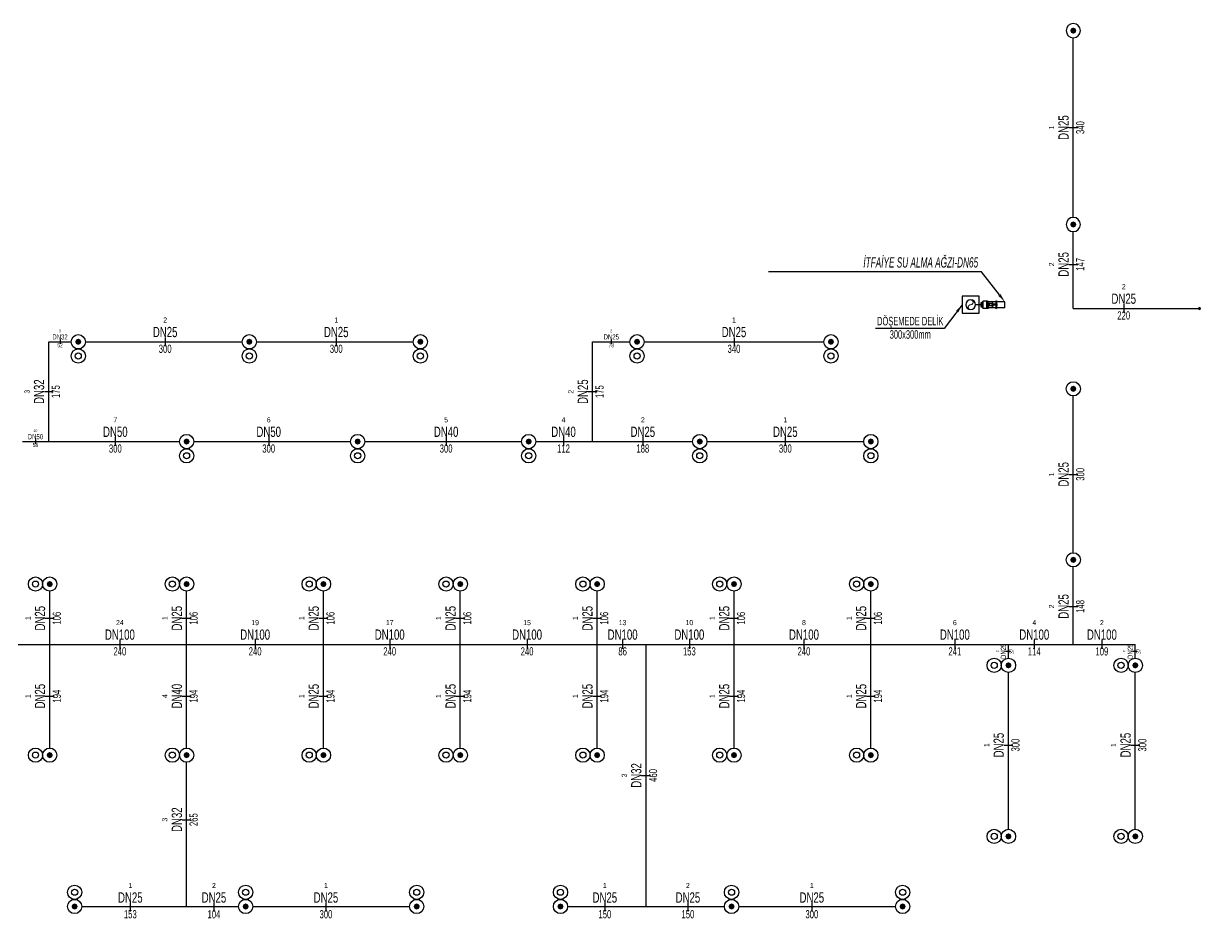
# Model space of a CAD drawing. Header units: centimetres. Extents: x 394264 to 551709, y 50011 to 59011.
# Drawn here: x 422454 to 424518, y 55071 to 56641 of the extents above; entities that cross this region are included whole.
import ezdxf
from ezdxf import colors
from ezdxf.entities.mleader import LeaderData, LeaderLine
from ezdxf.enums import TextEntityAlignment as Align
from ezdxf.math import Vec2, Vec3

# ---------------------------------------------------------------- set-up
doc = ezdxf.new("R2010")
doc.units = ezdxf.units.CM
doc.layers.get('0').update_dxf_attribs({"lineweight": 9})
for name, color, linetype, lineweight in [('-M-FIRE REZERVASYON', 2, 'Continuous', 30), ('-M-FIRE RISER', 7, 'Continuous', 30), ('-M-FIRE VALVE', 7, 'Continuous', 30), ('-M-YNGN-ZON3', 6, 'SP', 30)]:
    doc.layers.add(name, color=color, linetype=linetype, lineweight=lineweight)
for name, color, linetype in [('-M-YNGN-BORUID', 7, 'Continuous'), ('-M-YNGN-BORUUZUN', 7, 'Continuous'), ('-M-YNGN-BORUYUK', 7, 'Continuous'), ('-M-YNGN-SPR-YUK', 7, 'Continuous'), ('-M-YNGN-ZON3-CAP-', 7, 'Continuous'), ('-M-YNGN-ZON3-SPR-', 7, 'Continuous')]:
    doc.layers.add(name, color=color, linetype=linetype)
doc.layers.add('-M-YNGN-SPR-CAPCIZGI', color=188, linetype='Continuous', plot=False)
doc.styles.add('CIZGI', font='tahoma.ttf', dxfattribs={"width": 0.8, "oblique": 20})
doc.styles.add('GMD_', font='ARIALNI.TTF', dxfattribs={"height": 18})
doc.styles.add('HCAD', font='HCAD.SHX', dxfattribs={"width": 0.8, "height": 0.2})
doc.styles.add('PIPESIZE', font='hcad.shx', dxfattribs={"width": 0.8})
doc.styles.add('SPR-NOT', font='romans.shx')
doc.styles.get("Standard").update_dxf_attribs({"font": 'arial.ttf'})
doc.styles.add('YAZI', font='arial.ttf', dxfattribs={"width": 0.6, "height": 40})
doc.linetypes.add('SP', pattern='A,2,-0.1,["SP",CIZGI,S=0.14,R=0.2,X=0,Y=-0.07],-0.255', length=2.355)
doc.dimstyles.get("Standard").update_dxf_attribs({"dimtxt": 0.18, "dimasz": 0.18, "dimexe": 0.18, "dimexo": 0.0625, "dimgap": 0.09, "dimtad": 0, "dimtih": 1, "dimtoh": 1, "dimdec": 4, "dimzin": 0, "dimdsep": 46, "dimtxsty": 'Standard', "dimcen": 0.09, "dimadec": 0, "dimazin": 0, "dimtfac": 1, "dimtdec": 4, "dimtofl": 0, "dimtmove": 0, "dimatfit": 3, "dimfxl": 1, "dimtolj": 1, "dimtzin": 0, "dimarcsym": 0})

# ---------------------------------------------------------------- blocks, each defined once
blk = doc.blocks.new('*U45')
at = {"color": 0, "linetype": 'Continuous', "lineweight": 30}
blk.add_circle((0, 0), 8.5, dxfattribs=at)
at = {"color": 8, "linetype": 'Continuous', "lineweight": 9}
for centre, start, end in [((0, 4.25), 90, 270), ((0, -4.25), 270, 90)]:
    blk.add_arc(centre, 4.25, start, end, dxfattribs=at)
blk = doc.blocks.new('*U145')
at = {"color": 0, "linetype": 'ByBlock'}
for p, q in [((14.4, 0), (0, 0)), ((14.4, 4.8), (14.4, -4.8)), ((14.6, 3.9), (14.4, 4.8)), ((14.9, 4.7), (14.6, 3.9)), ((15.5, -3.9), (14.6, 3.9)), ((14.6, -3.9), (14.6, 0.2)), ((14.7, -5.4), (14.7, 5.4)), ((15.5, 3.9), (15.3, 4.7)), ((15.8, 4.7), (15.5, 3.9)), ((16.4, -3.9), (15.5, 3.9)), ((15.6, 6.3), (17.6, 6.3)), ((17.6, 2.7), (15.6, 2.7)), ((16.4, 3.9), (16.2, 4.7)), ((16.7, 4.7), (16.4, 3.9)), ((17.3, -3.9), (16.4, 3.9)), ((17.3, 3.9), (17.1, 4.7)), ((17.3, 3.9), (17.5, 4.8)), ((17.3, 3.9), (17.3, 0.2)), ((17.5, 4.8), (17.5, -4.8)), ((17.6, -7.1), (17.6, 7.1)), ((18.1, -8.1), (18.1, 8.1)), ((30.3, 9.3), (19, 9.1)), ((28.8, 9.3), (28.8, -9.3)), ((30.5, 9.1), (30.5, -9.1)), ((31.2, 9.3), (30.7, 9.3)), ((31.4, 9.2), (31.4, -9.2)), ((31.9, 3.5), (31.4, 9.2)), ((51, 7.6), (31.5, 7.6)), ((32.1, -3.2), (32.1, 3.2)), ((41.5, 3.2), (32.3, 3.2)), ((36.2, 2.7), (36.2, -2.7)), ((41.5, 4.3), (41.5, -4.3)), ((42.8, 4.3), (41.5, 4.3)), ((43.7, 3.5), (43.7, -3.5)), ((51, 1.2), (43.7, 1.2)), ((51, -10), (51, 10)), ((52.3, -9.4), (52.3, 9.4)), ((73.2, 7.6), (52.3, 7.6)), ((52.5, 2.2), (52.3, 2.2)), ((52.6, -2.1), (52.6, 2.1)), ((53.4, 0.9), (52.6, 0.9)), ((52.7, 1.8), (53.2, 1.8)), ((53.4, -1.6), (53.4, 1.6)), ((73.2, 7.6), (73.2, -7.6)), ((14.6, -3.9), (14.4, -4.8)), ((14.9, -4.7), (14.6, -3.9)), ((15.5, -3.9), (15.3, -4.7)), ((15.8, -4.7), (15.5, -3.9)), ((17.6, -2.7), (15.6, -2.7)), ((15.6, -6.3), (17.6, -6.3)), ((16.4, -3.9), (16.2, -4.7)), ((16.7, -4.7), (16.4, -3.9)), ((17.3, -3.9), (17.1, -4.7)), ((17.3, -3.9), (17.5, -4.8)), ((30.3, -9.3), (19, -9.1)), ((30.3, -9.3), (28.6, -9.3)), ((31.2, -9.3), (30.7, -9.3)), ((31.9, -3.5), (31.4, -9.2)), ((51, -7.6), (31.5, -7.6)), ((41.5, -3.2), (32.3, -3.2)), ((42.8, -4.3), (41.5, -4.3)), ((51, -1.2), (43.7, -1.2)), ((52.5, -2.2), (52.3, -2.2)), ((73.2, -7.6), (52.3, -7.6)), ((53.4, -0.9), (52.6, -0.9)), ((52.7, -1.8), (53.2, -1.8))]:
    blk.add_line(p, q, dxfattribs=at)
for centre, major_axis, start_param, end_param in [((15.6, 5.4), (-0.594, -0.594), 3.926991, 5.497787), ((15.6, 3.5), (0.594, -0.594), 3.926991, 5.497787), ((15.6, 1.8), (0.594, -0.594), 2.356194, 3.926991), ((15.1, 4.6), (-0.148, -0.148), 2.68794, 5.240734), ((16, 4.6), (-0.148, -0.148), 2.68794, 5.240734), ((16.9, 4.6), (0.148, -0.148), 1.117144, 3.669937), ((21.8, 5.6), (-3.2, -3.2), 4.597952, 5.148059), ((30.3, 9.1), (-0.148, -0.148), 2.356194, 3.926991), ((30.7, 9.1), (-0.148, -0.148), 3.926991, 5.497787), ((31.2, 9.1), (0.148, -0.148), 0.89175, 2.356194), ((32.3, 3.6), (-0.297, -0.297), 5.604139, 7.068583), ((35.8, 2.7), (-0.297, -0.297), 2.356194, 3.926991), ((42.8, 3.5), (-0.594, -0.594), 2.356194, 3.926991), ((42.8, 2.9), (-0.594, -0.594), 0.785398, 2.356194), ((42.8, 1.2), (0.594, -0.594), 0.785398, 2.356194), ((50.4, 6.9), (2.22, -2.22), 1.710342, 2.151456), ((52.5, 2.1), (0.0742, -0.0742), 0.785398, 2.356194), ((52.7, 2), (-0.0742, -0.0742), 5.497787, 7.068583), ((53.2, 1.6), (-0.148, -0.148), 2.356194, 3.926991), ((15.6, -1.8), (-0.594, -0.594), 5.497787, 7.068583), ((15.6, -3.5), (0.594, -0.594), 2.356194, 3.926991), ((15.6, -5.4), (0.594, -0.594), 3.926991, 5.497787), ((15.1, -4.6), (-0.148, -0.148), 5.754841, 8.307634), ((16, -4.6), (-0.148, -0.148), 5.754841, 8.307634), ((16.9, -4.6), (-0.148, -0.148), 5.754841, 8.307634), ((21.8, -5.6), (-3.2, -3.2), 5.847515, 6.397622), ((30.3, -9.1), (-0.148, -0.148), 0.785398, 2.356194), ((30.7, -9.1), (0.148, -0.148), 3.926991, 5.497787), ((31.2, -9.1), (-0.148, -0.148), 0.785398, 2.249843), ((32.3, -3.6), (-0.297, -0.297), 3.926991, 5.391435), ((35.8, -2.7), (-0.297, -0.297), 0.785398, 2.356194), ((42.8, -1.2), (-0.594, -0.594), 0.785398, 2.356194), ((42.8, -2.9), (0.594, -0.594), 0.785398, 2.356194), ((42.8, -3.5), (0.594, -0.594), -0.785398, 0.785398), ((50.4, -6.9), (2.22, -2.22), -0.58066, -0.139545), ((52.5, -2.1), (-0.0742, -0.0742), 0.785398, 2.356194), ((52.7, -2), (0.0742, -0.0742), 2.356194, 3.926991), ((53.2, -1.6), (-0.148, -0.148), 0.785398, 2.356194)]:
    blk.add_ellipse(centre, major_axis=major_axis, ratio=1, start_param=start_param, end_param=end_param, dxfattribs=at)
blk = doc.blocks.new('*U66')
at = {"color": 0, "linetype": 'Continuous', "lineweight": 25}
blk.add_circle((0, 0), 1.7, dxfattribs=at)
at = {"color": 8, "linetype": 'Continuous', "lineweight": 5}
for centre, start, end in [((0, 0.8), 90, 270), ((0, -0.8), 270, 90)]:
    blk.add_arc(centre, 0.85, start, end, dxfattribs=at)
blk = doc.blocks.new('SP-C-UP-12')
at = {"ltscale": 10}
blk.add_line((0, 0), (0, 0), dxfattribs=at)
at = {"color": 1, "linetype": 'Continuous'}
blk.add_circle((0, 0), 12.5, dxfattribs=at)
at = {"ltscale": 10}
for points in [[(-5.4, 0), (-3.8, 3.8), (-3.8, -3.8), (0, 5.4)], [(-3.8, -3.8), (0, 5.4), (0, -5.4), (3.8, 3.8)], [(0, -5.4), (3.8, 3.8), (3.8, -3.8), (5.4, 0)]]:
    blk.add_solid(points, dxfattribs=at)
at = {"layer": '-M-YNGN-SPR-YUK', "style": 'SPR-NOT', "width": 0.5, "flags": 9}
for tag, p in [('YUK', (0, 17.8)), ('CAP', (0, 14.4)), ('TIP', (0.2, 10.8))]:
    blk.add_attdef(tag, text='', height=2.5, dxfattribs=at).set_placement(p, align=Align.MIDDLE_CENTER)
blk = doc.blocks.new('SPRKL100')
at = {"layer": '-M-YNGN-SPR-CAPCIZGI'}
blk.add_line((0, 0.43), (0, -0.43), dxfattribs=at)
at = {"layer": '-M-YNGN-BORUID', "color": 0, "style": 'HCAD', "width": 0.8, "flags": 1}
blk.add_attdef('DIC', text='', height=0.4, dxfattribs=at).set_placement((0, -1.69), align=Align.CENTER)
at = {"layer": '-M-YNGN-BORUUZUN', "color": 0, "style": 'HCAD', "width": 0.7}
blk.add_attdef('BOY', text='', height=0.8, dxfattribs=at).set_placement((0, -1.08), align=Align.CENTER)
at = {"layer": '-M-YNGN-BORUYUK', "color": 6, "style": 'PIPESIZE', "width": 0.8}
blk.add_attdef('YUK', text='', height=0.5, dxfattribs=at).set_placement((0, 1.87), align=Align.CENTER)
at = {"color": 0, "style": 'PIPESIZE', "width": 0.7}
blk.add_attdef('CAP', text='', height=1, dxfattribs=at).set_placement((0, 0.45), align=Align.CENTER)
blk = doc.blocks.new('SP-C-PU-12')
at = {"ltscale": 10}
blk.add_line((0, 0), (0, 0), dxfattribs=at)
at = {"color": 1, "linetype": 'Continuous'}
for centre in [(0, 0), (25, 0)]:
    blk.add_circle(centre, 12.5, dxfattribs=at)
at = {"ltscale": 10}
blk.add_circle((25, 0), 5.37, dxfattribs=at)
for points in [[(-5.4, 0), (-3.8, 3.8), (-3.8, -3.8), (0, 5.4)], [(-3.8, -3.8), (0, 5.4), (0, -5.4), (3.8, 3.8)], [(0, -5.4), (3.8, 3.8), (3.8, -3.8), (5.4, 0)]]:
    blk.add_solid(points, dxfattribs=at)
at = {"layer": '-M-YNGN-SPR-YUK', "style": 'SPR-NOT', "width": 0.5, "flags": 9}
for tag, p in [('YUK', (0, 17.8)), ('CAP', (0, 14.4)), ('TIP', (0.2, 10.8))]:
    blk.add_attdef(tag, text='', height=2.5, dxfattribs=at).set_placement(p, align=Align.MIDDLE_CENTER)
blk = doc.blocks.new('A$C69E72DED')
at = {"layer": '-M-YNGN-ZON3', "ltscale": 50}
for p, q in [((424294.7, 56300.8), (424294.7, 56615.8)), ((424294.7, 56141.1), (424294.7, 56275.8)), ((424294.7, 56141.1), (424514.3, 56141.1)), ((422498, 55907.6), (422498, 56082.6)), ((422498, 56082.6), (422537.2, 56082.6)), ((422562.2, 56082.6), (422837.2, 56082.6)), ((422862.2, 56082.6), (423137.2, 56082.6)), ((423451.7, 55907.6), (423451.7, 56082.6)), ((423451.7, 56082.6), (423517.2, 56082.6)), ((423542.2, 56082.6), (423857.2, 56082.6)), ((424294.7, 55712.6), (424294.7, 55987.6)), ((422452.2, 55907.6), (422498, 55907.6)), ((422498, 55907.6), (422727.2, 55907.6)), ((422752.2, 55907.6), (423027.2, 55907.6)), ((423052.2, 55907.6), (423327.2, 55907.6)), ((423352.2, 55907.6), (423451.7, 55907.6)), ((423451.7, 55907.6), (423627.2, 55907.6)), ((423652.2, 55907.6), (423927.2, 55907.6)), ((424294.7, 55551.9), (424294.7, 55687.6)), ((422499.7, 55551.9), (422499.7, 55645.1)), ((422739.7, 55551.9), (422739.7, 55645.1)), ((422979.7, 55551.9), (422979.7, 55645.1)), ((423219.7, 55551.9), (423219.7, 55645.1)), ((423459.7, 55551.9), (423459.7, 55645.1)), ((423699.7, 55551.9), (423699.7, 55645.1)), ((423939.7, 55551.9), (423939.7, 55645.1)), ((422299.9, 55551.9), (422499.7, 55551.9)), ((422499.7, 55370.1), (422499.7, 55551.9)), ((422499.7, 55551.9), (422739.7, 55551.9)), ((422739.7, 55551.9), (422979.7, 55551.9)), ((422739.7, 55370.1), (422739.7, 55551.9)), ((422979.7, 55551.9), (423219.7, 55551.9)), ((422979.7, 55370.1), (422979.7, 55551.9)), ((423219.7, 55551.9), (423459.7, 55551.9)), ((423219.7, 55370.1), (423219.7, 55551.9)), ((423459.7, 55551.9), (423545.4, 55551.9)), ((423459.7, 55370.1), (423459.7, 55551.9)), ((423545.4, 55092.1), (423545.4, 55551.9)), ((423545.4, 55551.9), (423698.5, 55551.9)), ((423699.7, 55370.1), (423699.7, 55551.9)), ((423699.7, 55551.9), (423939.7, 55551.9)), ((423939.7, 55551.9), (424181, 55551.9)), ((423939.7, 55370.1), (423939.7, 55551.9)), ((424181, 55527.6), (424181, 55551.9)), ((424181, 55551.9), (424294.7, 55551.9)), ((424294.7, 55551.9), (424403.5, 55551.9)), ((424403.5, 55527.6), (424403.5, 55551.9)), ((424181, 55227.6), (424181, 55502.6)), ((424403.5, 55227.6), (424403.5, 55502.6)), ((422739.7, 55092.1), (422739.7, 55345.1)), ((422555.8, 55092.1), (422739.7, 55092.1)), ((422739.7, 55092.1), (422830.8, 55092.1)), ((422855.8, 55092.1), (423130.8, 55092.1)), ((423407.9, 55092.1), (423545.4, 55092.1)), ((423545.4, 55092.1), (423682.9, 55092.1)), ((423707.9, 55092.1), (423982.9, 55092.1))]:
    blk.add_line(p, q, dxfattribs=at)
at = {"layer": '-M-YNGN-ZON3-CAP-', "rotation": 90}
for p, xscale, yscale, zscale, values in [((424294.7, 56458.3), 18, 18, 18, {'YUK': '1', 'CAP': 'DN25', 'BOY': '340'}), ((424294.7, 56218.4), 18, 18, 18, {'YUK': '2', 'CAP': 'DN25', 'BOY': '147'}), ((422498, 55995.1), 18, 18, 18, {'YUK': '3', 'CAP': 'DN32', 'BOY': '175'}), ((423451.7, 55995.1), 18, 18, 18, {'YUK': '2', 'CAP': 'DN25', 'BOY': '175'}), ((424294.7, 55850.1), 18, 18, 18, {'YUK': '1', 'CAP': 'DN25', 'BOY': '300'}), ((424294.7, 55618.4), 18, 18, 18, {'YUK': '2', 'CAP': 'DN25', 'BOY': '148'}), ((422499.7, 55597.7), 18, 18, 18, {'YUK': '1', 'CAP': 'DN25', 'BOY': '106'}), ((422739.7, 55597.7), 18, 18, 18, {'YUK': '1', 'CAP': 'DN25', 'BOY': '106'}), ((422979.7, 55597.7), 18, 18, 18, {'YUK': '1', 'CAP': 'DN25', 'BOY': '106'}), ((423219.7, 55597.7), 18, 18, 18, {'YUK': '1', 'CAP': 'DN25', 'BOY': '106'}), ((423459.7, 55597.7), 18, 18, 18, {'YUK': '1', 'CAP': 'DN25', 'BOY': '106'}), ((423699.7, 55597.7), 18, 18, 18, {'YUK': '1', 'CAP': 'DN25', 'BOY': '106'}), ((423939.7, 55597.7), 18, 18, 18, {'YUK': '1', 'CAP': 'DN25', 'BOY': '106'}), ((424180.6, 55539.7), 9, 9, 9, {'YUK': '2', 'CAP': 'DN25', 'BOY': '37'}), ((424403.1, 55539.7), 9, 9, 9, {'YUK': '2', 'CAP': 'DN25', 'BOY': '37'}), ((422499.7, 55461), 18, 18, 18, {'YUK': '1', 'CAP': 'DN25', 'BOY': '194'}), ((422739.7, 55461), 18, 18, 18, {'YUK': '4', 'CAP': 'DN40', 'BOY': '194'}), ((422979.7, 55461), 18, 18, 18, {'YUK': '1', 'CAP': 'DN25', 'BOY': '194'}), ((423219.7, 55461), 18, 18, 18, {'YUK': '1', 'CAP': 'DN25', 'BOY': '194'}), ((423459.7, 55461), 18, 18, 18, {'YUK': '1', 'CAP': 'DN25', 'BOY': '194'}), ((423699.7, 55461), 18, 18, 18, {'YUK': '1', 'CAP': 'DN25', 'BOY': '194'}), ((423939.7, 55461), 18, 18, 18, {'YUK': '1', 'CAP': 'DN25', 'BOY': '194'}), ((424181, 55375.2), 18, 18, 18, {'YUK': '1', 'CAP': 'DN25', 'BOY': '300'}), ((424403.5, 55375.2), 18, 18, 18, {'YUK': '1', 'CAP': 'DN25', 'BOY': '300'}), ((423545.4, 55322), 18, 18, 18, {'YUK': '3', 'CAP': 'DN32', 'BOY': '460'}), ((422739.7, 55244.4), 18, 18, 18, {'YUK': '3', 'CAP': 'DN32', 'BOY': '265'})]:
    blk.add_blockref('SPRKL100', p, dxfattribs=dict(at, xscale=xscale, yscale=yscale, zscale=zscale)).add_auto_attribs(values)
at = {"layer": '-M-YNGN-ZON3-CAP-'}
for p, xscale, yscale, zscale, values in [((424383.2, 56141.1), 18, 18, 18, {'YUK': '2', 'CAP': 'DN25', 'BOY': '220'}), ((422702.1, 56082.6), 18, 18, 18, {'YUK': '2', 'CAP': 'DN25', 'BOY': '300'}), ((423002.1, 56082.6), 18, 18, 18, {'YUK': '1', 'CAP': 'DN25', 'BOY': '300'}), ((423699.7, 56082.6), 18, 18, 18, {'YUK': '1', 'CAP': 'DN25', 'BOY': '340'}), ((422517.8, 56082.6), 9, 9, 9, {'YUK': '3', 'CAP': 'DN32', 'BOY': '52'}), ((423484.5, 56082.6), 9, 9, 9, {'YUK': '2', 'CAP': 'DN25', 'BOY': '78'}), ((422614.7, 55907.6), 18, 18, 18, {'YUK': '7', 'CAP': 'DN50', 'BOY': '300'}), ((422883.7, 55907.6), 18, 18, 18, {'YUK': '6', 'CAP': 'DN50', 'BOY': '300'}), ((423194.8, 55907.6), 18, 18, 18, {'YUK': '5', 'CAP': 'DN40', 'BOY': '300'}), ((423400.7, 55907.6), 18, 18, 18, {'YUK': '4', 'CAP': 'DN40', 'BOY': '112'}), ((423539.8, 55907.6), 18, 18, 18, {'YUK': '2', 'CAP': 'DN25', 'BOY': '188'}), ((423789.7, 55907.6), 18, 18, 18, {'YUK': '1', 'CAP': 'DN25', 'BOY': '300'}), ((422474.6, 55907.6), 9, 9, 9, {'YUK': '10', 'CAP': 'DN50', 'BOY': '58'}), ((422622.7, 55551.9), 18, 18, 18, {'YUK': '24', 'CAP': 'DN100', 'BOY': '240'}), ((422859.9, 55551.9), 18, 18, 18, {'YUK': '19', 'CAP': 'DN100', 'BOY': '240'}), ((423095.9, 55551.9), 18, 18, 18, {'YUK': '17', 'CAP': 'DN100', 'BOY': '240'}), ((423336.8, 55551.9), 18, 18, 18, {'YUK': '15', 'CAP': 'DN100', 'BOY': '240'}), ((423504.4, 55551.9), 18, 18, 18, {'YUK': '13', 'CAP': 'DN100', 'BOY': '86'}), ((423621.4, 55551.9), 18, 18, 18, {'YUK': '10', 'CAP': 'DN100', 'BOY': '153'}), ((423822.4, 55551.9), 18, 18, 18, {'YUK': '8', 'CAP': 'DN100', 'BOY': '240'}), ((424087, 55551.9), 18, 18, 18, {'YUK': '6', 'CAP': 'DN100', 'BOY': '241'}), ((424226.3, 55551.9), 18, 18, 18, {'YUK': '4', 'CAP': 'DN100', 'BOY': '114'}), ((424344.9, 55551.9), 18, 18, 18, {'YUK': '2', 'CAP': 'DN100', 'BOY': '109'}), ((422641, 55090.8), 18, 18, 18, {'YUK': '1', 'CAP': 'DN25', 'BOY': '153'}), ((422787.7, 55090.8), 18, 18, 18, {'YUK': '2', 'CAP': 'DN25', 'BOY': '104'}), ((422984.1, 55090.8), 18, 18, 18, {'YUK': '1', 'CAP': 'DN25', 'BOY': '300'}), ((423473.2, 55090.8), 18, 18, 18, {'YUK': '1', 'CAP': 'DN25', 'BOY': '150'}), ((423618.9, 55090.8), 18, 18, 18, {'YUK': '2', 'CAP': 'DN25', 'BOY': '150'}), ((423836.2, 55090.8), 18, 18, 18, {'YUK': '1', 'CAP': 'DN25', 'BOY': '300'})]:
    blk.add_blockref('SPRKL100', p, dxfattribs=dict(at, xscale=xscale, yscale=yscale, zscale=zscale)).add_auto_attribs(values)
at = {"layer": '-M-YNGN-ZON3-SPR-', "xscale": -1, "rotation": 89.99999999999997}
for p in [(424294.7, 56628.3), (424294.7, 56288.3)]:
    blk.add_blockref('SP-C-UP-12', p, dxfattribs=at)
at = {"layer": '-M-YNGN-ZON3-SPR-', "color": 4, "ltscale": 50}
for p, rotation in [((422549.7, 56082.6), 270), ((422849.7, 56082.6), 270), ((423149.7, 56082.6), 270), ((423529.7, 56082.6), 270), ((423869.7, 56082.6), 270), ((422739.7, 55907.6), 270), ((423039.7, 55907.6), 270), ((423339.7, 55907.6), 270), ((423639.7, 55907.6), 270), ((423939.7, 55907.6), 270), ((422499.7, 55657.6), 180), ((422739.7, 55657.6), 180), ((422979.7, 55657.6), 180), ((423219.7, 55657.6), 180), ((423459.7, 55657.6), 180), ((423699.7, 55657.6), 180), ((423939.7, 55657.6), 180), ((424181, 55515.1), 180), ((424403.5, 55515.1), 180), ((422499.7, 55357.6), 180), ((422739.7, 55357.6), 180), ((422979.7, 55357.6), 180), ((423219.7, 55357.6), 180), ((423459.7, 55357.6), 180), ((423699.7, 55357.6), 180), ((423939.7, 55357.6), 180), ((422543.3, 55092.1), 89.99999999999999), ((422843.3, 55092.1), 89.99999999999999), ((423143.3, 55092.1), 89.99999999999999), ((423395.4, 55092.1), 89.99999999999999), ((423695.4, 55092.1), 89.99999999999999), ((423995.4, 55092.1), 89.99999999999999)]:
    blk.add_blockref('SP-C-PU-12', p, dxfattribs=dict(at, rotation=rotation))
at = {"layer": '-M-YNGN-ZON3-SPR-', "color": 3, "rotation": 180}
for p in [(424294.7, 56000.1), (424294.7, 55700.1)]:
    blk.add_blockref('SP-C-UP-12', p, dxfattribs=at)
at = {"layer": '-M-YNGN-ZON3-SPR-', "color": 4, "ltscale": 50, "extrusion": (0, 0, -1), "xscale": -1, "rotation": 180}
for p in [(-424181, 55215.1), (-424403.5, 55215.1)]:
    blk.add_blockref('SP-C-PU-12', p, dxfattribs=at)
blk = doc.blocks.new('A$C69E72E11')
at = {"layer": '-M-YNGN-ZON3', "ltscale": 50}
blk.add_blockref('A$C69E72DED', (0, 0), dxfattribs=at)

msp = doc.modelspace()

# ---------------------------------------------------------------- linework, layer by layer
at = {"layer": '-M-FIRE REZERVASYON'}
msp.add_lwpolyline([(424099.7, 56162.6), (424099.7, 56132.6), (424129.7, 56132.6), (424129.7, 56162.6)], close=True, dxfattribs=at)

# ---------------------------------------------------------------- block references
at = {"layer": '-M-FIRE RISER', "linetype": 'Continuous', "xscale": -1}
for name, p, rotation in [('*U45', (424114.7, 56147.6), 179.9999999999996), ('*U66', (424516, 56141.1), 89.99999999999997)]:
    msp.add_blockref(name, p, dxfattribs=dict(at, rotation=rotation))
at = {"layer": '-M-FIRE VALVE', "xscale": -0.7000000000000011, "yscale": 0.7000000000000011, "zscale": 0.7000000000000011, "rotation": 179.9999999999996}
msp.add_blockref('*U145', (424123.2, 56147.6), dxfattribs=at)
at = {"layer": '-M-YNGN-ZON3', "ltscale": 50}
msp.add_blockref('A$C69E72E11', (0, 0), dxfattribs=at)

# ---------------------------------------------------------------- texts
at = {"layer": '-M-FIRE REZERVASYON', "style": 'YAZI', "width": 0.6}
msp.add_text('DÖŞEMEDE DELİK', height=15, dxfattribs=at).set_placement((424008.8, 56106.8), align=Align.BOTTOM_CENTER)
msp.add_text('300x300mm', height=15, dxfattribs=at).set_placement((424008.8, 56102.9), align=Align.TOP_CENTER)

# ---------------------------------------------------------------- leaders
at = {"layer": '-M-FIRE REZERVASYON'}
msp.add_leader([(424100.1, 56147.6), (424068.2, 56105.8), (423947.8, 56105.8)], dimstyle='Standard', override={"dimscale": 100, "dimasz": 0.15, "dimfxl": 0.18}, dxfattribs=at)
at = {"layer": '-M-FIRE VALVE'}
ml = msp.add_multileader_mtext('Standard', dxfattribs=at)
ml.set_content('\\W0.7;İTFAİYE SU ALMA AĞZI-DN65', color=256, style='GMD_')
ml.set_leader_properties(color=256)
ml.build(insert=Vec2(0, 0))
ml.multileader.update_dxf_attribs({"text_left_attachment_type": 5, "text_right_attachment_type": 5, "dogleg_length": 1, "arrow_head_size": 15})
ctx = ml.context
ctx.base_point, ctx.char_height, ctx.arrow_head_size, ctx.landing_gap_size, ctx.plane_origin = Vec3(423921.8, 56205.1), 18, 15, 5, Vec3(424771.4, 55465.8)
ctx.left_attachment, ctx.right_attachment, ctx.text_align_type, ctx.attachment_type = 5, 5, 1, 1
notes = []
notes.append((ctx, [(0, (1, 1, 0), (424133.6, 56205.1), (-1, 0), 1, [(0, [(424174.5, 56152.9)], 0, [])])]))
ctx.mtext.insert, ctx.mtext.width, ctx.mtext.alignment, ctx.mtext.flow_direction = Vec3(424027.2, 56230.8), 389.572, 2, 5
for ctx, leaders in notes:
    for number, flags, end, landing, length, lines in leaders:
        leader = LeaderData()
        leader.index, (leader.has_last_leader_line, leader.has_dogleg_vector, leader.attachment_direction) = number, flags
        leader.last_leader_point, leader.dogleg_vector, leader.dogleg_length = Vec3(end), Vec3(landing), length
        for number, points, colour, breaks in lines:
            line = LeaderLine()
            line.index, line.vertices, line.color, line.breaks = number, Vec3.list(points), colors.encode_raw_color(colour), breaks
            leader.lines.append(line)
        ctx.leaders.append(leader)

doc.saveas('drawing.dxf')
